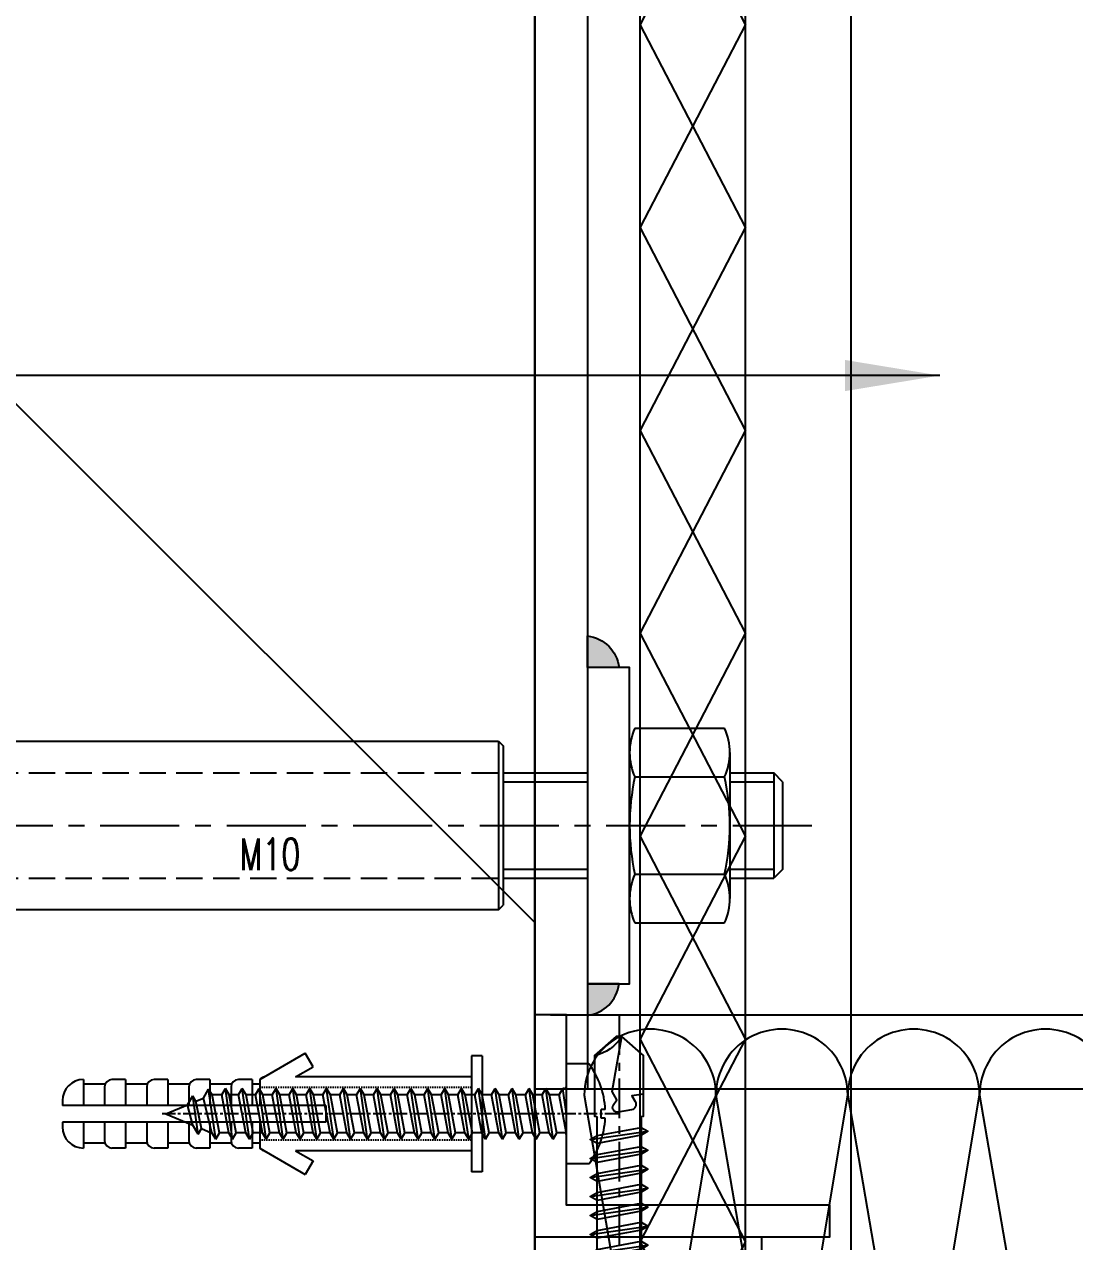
# Model space of a CAD drawing. Extents: x -202236 to 1002404, y -663931 to 1550022.
# Drawn here: x 24853.4 to 24953, y -356901.7 to -356786.2 of the extents above; entities that cross this region are included whole.
import ezdxf
from ezdxf.enums import TextEntityAlignment as Align

# ---------------------------------------------------------------- set-up
doc = ezdxf.new("R2010")
doc.units = 0
for name, pattern in [('CENTER', [2, 1.25, -0.25, 0.25, -0.25]), ('DASH', [0.35, 0.25, -0.1]), ('ZN-CENTER', [2, 1.25, -0.25, 0.25, -0.25]), ('ZN-DASH', [0.35, 0.25, -0.1])]:
    doc.linetypes.add(name, pattern=pattern)
for name, color, linetype in [('!ZN4-配件-11', 11, 'Continuous'), ('!ZN5-钢材投影-40', 40, 'Continuous'), ('!ZN5-铝材投影-112', 112, 'Continuous'), ('!ZN6-虚线-8', 8, 'ZN-DASH'), ('!ZN6-轴线-1', 1, 'ZN-CENTER'), ('A-HATCH-2', 251, 'Continuous'), ('AS-COLN', 6, 'Continuous'), ('DIM', 173, 'Continuous'), ('Fill', 8, 'Continuous'), ('PUB_HATCH', 8, 'Continuous')]:
    doc.layers.add(name, color=color, linetype=linetype)
doc.styles.add('DHTEXT-1', font='ROMANS.shx', dxfattribs={"width": 0.7, "bigfont": 'CHINESE.shx'})
doc.dimstyles.new('ZN6', dxfattribs={"dimscale": 6, "dimtxt": 2.5, "dimasz": 1.5, "dimexe": 1, "dimexo": 2, "dimgap": 0.9, "dimtad": 1, "dimdec": 0, "dimdsep": 46, "dimtxsty": 'DHTEXT-1', "dimblk": 'ARCHTICK', "dimcen": 2.5, "dimclrd": 173, "dimclre": 173, "dimclrt": 7, "dimazin": 2, "dimtfac": 1, "dimtdec": 1, "dimtix": 1, "dimtmove": 2, "dimatfit": 3, "dimfxl": 0, "dimtolj": 1, "dimtzin": 0, "dimarcsym": 0})

# ---------------------------------------------------------------- blocks, each defined once
blk = doc.blocks.new('*U253')
at = {"ltscale": 10}
for p, q in [((-0.5504878062047283, -5.115541284646254), (-0.5504878062065472, 5.115530008962667)), ((-0.1698801084603474, 5.480866579516958), (1.167940990853822e-05, 4.83959058622783)), ((0, -4.839613541317005), (0, 4.8396139450431)), ((-1.015572715537019, 4.618802355381165), (-4.949999999997999, 4.618802355381165)), ((-5.449999999999818, -3.464101413275086), (-5.449999999999818, 3.464101817001181)), ((1.419619596213958, 2.729999885991237), (2.200602679755074, -2.730000114008757)), ((3.219619596213958, 2.729999881768008), (4.000602679755074, -2.730000118231986)), ((5.019619596213958, 2.729999877544779), (5.800602679755074, -2.730000122455214)), ((6.819619596213958, 2.729999873321551), (7.600602679755074, -2.730000126678443)), ((8.619619596213958, 2.729999869098322), (9.400602679755075, -2.730000130901672)), ((10.41961959621396, 2.729999864875094), (11.20060267975507, -2.7300001351249)), ((12.21961959621396, 2.729999860651865), (13.00060267975507, -2.730000139348129)), ((-1.015583010001137, 2.309401278621424), (-4.949999999997999, 2.309401278624835)), ((0, 2.084999581674395), (14.28830168384373, 2.085001969002848)), ((-1.015583010002956, -2.30940087489533), (-4.94999999999618, -2.30940087489874)), ((14.28834179297628, -2.085001744372565), (0, -2.084999717997933)), ((-1.015583010001137, -4.618801951655071), (-4.949999999999818, -4.618801951654161)), ((-0.1698801084603474, -5.480877855198726), (1.167940990853822e-05, -4.839601861909371))]:
    blk.add_line(p, q, dxfattribs=at)
at = {"color": 0, "linetype": 'ZN-CENTER', "ltscale": 3}
blk.add_line((23.99999999999994, 2.188255855140087e-07), (-7.276562432845615, -1.533137051807418e-07), dxfattribs=at)
at = {"ltscale": 10}
for points in [[(1.828211756127738, -2.085000114008789), (1.047228672586622, 2.084999885991241), (1.419619596213901, 2.729999885991095), (1.792010519841123, 2.084999885991241), (2.57299360338241, -2.085000114008761), (2.200602679755074, -2.730000114008771)], [(3.628211756127738, -2.085000118232018), (2.847228672586622, 2.084999881768012), (3.219619596213901, 2.729999881767866), (3.592010519841123, 2.084999881768012), (4.37299360338241, -2.085000118231989), (4.000602679755074, -2.730000118232)], [(5.428211756127738, -2.085000122455247), (4.647228672586622, 2.084999877544783), (5.019619596213901, 2.729999877544637), (5.392010519841123, 2.084999877544783), (6.17299360338241, -2.085000122455218), (5.800602679755074, -2.730000122455229)], [(7.228211756127738, -2.085000126678475), (6.447228672586622, 2.084999873321555), (6.819619596213901, 2.729999873321409), (7.192010519841123, 2.084999873321555), (7.97299360338241, -2.085000126678447), (7.600602679755074, -2.730000126678457)], [(9.028211756127739, -2.085000130901704), (8.247228672586623, 2.084999869098326), (8.619619596213902, 2.72999986909818), (8.992010519841124, 2.084999869098326), (9.77299360338241, -2.085000130901676), (9.400602679755075, -2.730000130901686)], [(10.82821175612774, -2.085000135124933), (10.04722867258662, 2.084999864875098), (10.4196195962139, 2.729999864874951), (10.79201051984112, 2.084999864875098), (11.57299360338241, -2.085000135124904), (11.20060267975507, -2.730000135124914)], [(12.62821175612774, -2.085000139348161), (11.84722867258662, 2.084999860651869), (12.2196195962139, 2.729999860651723), (12.59201051984112, 2.084999860651869), (13.37299360338241, -2.085000139348133), (13.00060267975507, -2.730000139348143)]]:
    blk.add_lwpolyline(points, close=True, dxfattribs=at)
for points in [[(14.28755614132959, -2.084999790480305, -0.414213562373095), (14.44551068678416, -2.242954335934877), (14.44551068678416, -2.321931608662732), (20.17706341883141, -2.321931608662732), (21.99999672497771, -0.2620664843346907), (21.99999672497771, 0.2620669033741529), (20.1770634188305, 2.321932027703048), (14.44551068678416, 2.321932027703616), (14.44551068678416, 2.242954754974284, -0.414213562373095), (14.28755614132959, 2.085000209519654)], [(16.51287844574838, -2.321931608662732), (16.35611659158181, -1.195959136936376), (15.82661205339483, -1.523970797760166, -0.5304615897786895), (15.03442566961419, -1.169417307181045), (14.81075563571315, 0.0990784896746442, -0.6513157956771675), (15.47433833661651, 0.5440859063701903), (16.0012324895205, 0.2109028390927443), (16.76803563861736, 0.6608451827776259), (21.99999672497771, -0.2620664843346907, -0.2012259957209903), (20.1770634188305, 2.321932027703048)]]:
    blk.add_lwpolyline(points, format="xyb", dxfattribs=at)
for centre, radius, start, end in [((7.477939400387186, -2.867559875829768), 11.3218976996017, 132.4921501626091, 138.6063620026382), ((-3.866666666665878, 3.464101817001181), 1.583333333333237, 133.1735511071865, 226.8264488928781), ((0.06775032333098352, 3.464101817001181), 1.583333333333237, 133.1735511071865, 226.8264488928781), ((0.1333333333341216, 2.018612281773358e-07), 5.583333333333248, 155.5673023206315, 204.4326976793683), ((4.067750323330984, 2.018612281773358e-07), 5.583333333333248, 155.5673023206315, 204.4326976793683), ((-3.866666666665878, -3.464101413275086), 1.583333333333237, 133.1735511071865, 226.8264488927399), ((0.06775032333098352, -3.464101413275086), 1.583333333333237, 133.1735511071865, 226.8264488927399), ((7.477939400387186, 2.867548600148227), 11.3218976996017, 221.3935592101043, 227.5078498373909)]:
    blk.add_arc(centre, radius, start, end, dxfattribs=at)
at = {"layer": 'Defpoints', "color": 0, "ltscale": 10, "style": 'DHTEXT-1', "width": 0.7}
blk.add_text('5.5', height=1, rotation=90, dxfattribs=at).set_placement((-2.461643067588102, -0.9299515093815011), align=Align.CENTER)
blk = doc.blocks.new('塑料胀栓-套')
at = {"layer": '!ZN4-配件-11'}
for p, q in [((-1, -5.5), (-1, 5.5)), ((-1, 5.5), (0, 5.5)), ((0, -5.5), (0, 5.5)), ((15.00936658251612, 4.463251333972039), (15.75936658251612, 5.762289439649066)), ((20.08949360143833, 3.262289439649066), (15.75936658251612, 5.762289439649521)), ((0, 3.5), (16.67776683341481, 3.499999999999545)), ((16.67776683341526, 3.499999999999545), (15.00936658251612, 4.463251333972039)), ((19.94737703114333, 3.368242874199495), (20.07611351981541, 3.25)), ((20.07611351981541, 0.8000000000001819), (20.07611351981541, 3.25)), ((20.07611351981541, 2.800000000000182), (20.80392695139972, 2.800000000000182)), ((20.80392695139972, 0.8000000000001819), (20.80392695139972, 3.25)), ((20.80392695139972, 3.25), (22.10392695139944, 3.25)), ((22.80392695139972, 2.800000000000182), (24.80392695139972, 2.800000000000182)), ((22.80392695139972, 0.8000000000001819), (22.80392695139972, 2.550000000000182)), ((24.80392695139972, 0.8000000000001819), (24.80392695139972, 3.25)), ((24.80392695139972, 3.25), (26.10392695139944, 3.25)), ((26.80392695139972, 2.800000000000182), (28.80392695139972, 2.800000000000182)), ((26.80392695139972, 0.8000000000001819), (26.80392695139972, 2.550000000000182)), ((28.80392695139972, 0.8000000000001819), (28.80392695139972, 3.25)), ((28.80392695139972, 3.25), (30.10392695139944, 3.25)), ((30.80392695139972, 2.800000000000182), (32.80392695139972, 2.800000000000182)), ((30.80392695139972, 0.8000000000001819), (30.80392695139972, 2.550000000000182)), ((32.80392695139972, 0.8000000000001819), (32.80392695139972, 3.25)), ((32.80392695139972, 3.25), (34.10392695139944, 3.25)), ((34.80392695139972, 2.800000000000182), (36.80392695139972, 2.800000000000182)), ((34.80392695139972, 0.8000000000001819), (34.80392695139972, 2.550000000000182)), ((36.80392695139972, 0.8000000000001819), (36.80392695139972, 3.25)), ((36.80392695139972, 3.25), (36.80392695139972, 3.25)), ((38.80392695139972, 0.8000000000001819), (38.80392695139972, 1.25)), ((13.80392695139972, 0.8000000000001819), (38.80392695139972, 0.8000000000001819)), ((13.80392695139972, -0.8000000000001819), (13.80392695139972, 0.8000000000001819)), ((13.80392695139972, -0.8000000000001819), (38.80392695139972, -0.8000000000001819)), ((20.07611351981541, -3.25), (20.07611351981541, -0.8000000000001819)), ((20.80392695139972, -3.25), (20.80392695139972, -0.8000000000001819)), ((22.80392695139972, -2.550000000000182), (22.80392695139972, -0.8000000000001819)), ((24.80392695139972, -3.25), (24.80392695139972, -0.8000000000001819)), ((26.80392695139972, -2.550000000000182), (26.80392695139972, -0.8000000000001819)), ((28.80392695139972, -3.25), (28.80392695139972, -0.8000000000001819)), ((30.80392695139972, -2.550000000000182), (30.80392695139972, -0.8000000000001819)), ((32.80392695139972, -3.25), (32.80392695139972, -0.8000000000001819)), ((34.80392695139972, -2.550000000000182), (34.80392695139972, -0.8000000000001819)), ((36.80392695139972, -3.25), (36.80392695139972, -0.8000000000001819)), ((38.80392695139972, -1.25), (38.80392695139972, -0.8000000000001819)), ((20.08949360143833, -3.262289439649066), (15.75936658251612, -5.762289439649066)), ((19.94737703114333, -3.368242874199495), (20.07611351981541, -3.25)), ((20.07611351981541, -2.800000000000182), (20.80392695139972, -2.799999999999727)), ((20.80392695139972, -3.25), (22.10392695139944, -3.25)), ((22.80392695139972, -2.799999999999727), (24.80392695139972, -2.799999999999727)), ((24.80392695139972, -3.25), (26.10392695139944, -3.25)), ((26.80392695139972, -2.800000000000182), (28.80392695139972, -2.800000000000182)), ((28.80392695139972, -3.25), (30.10392695139944, -3.25)), ((30.80392695139972, -2.800000000000182), (32.80392695139972, -2.800000000000182)), ((32.80392695139972, -3.25), (34.10392695139944, -3.25)), ((34.80392695139972, -2.800000000000182), (36.80392695139972, -2.800000000000182)), ((36.80392695139972, -3.25), (36.80392695139972, -3.25)), ((0, -3.5), (16.67776683341572, -3.499999999999545)), ((16.67776683341526, -3.5), (15.00936658251567, -4.463251333971584)), ((15.00936658251612, -4.463251333972039), (15.75936658251612, -5.762289439649066)), ((-1, -5.5), (0, -5.5))]:
    blk.add_line(p, q, dxfattribs=at)
for centre, radius, start, end in [((19.60915050113545, 3), 0.5, 47.43290944020489, 90), ((22.10392695139944, 2.550000000000182), 0.7, 0, 90), ((26.10392695139944, 2.550000000000182), 0.7, 0, 90), ((30.10392695139944, 2.550000000000182), 0.7, 0, 90), ((34.10392695139944, 2.550000000000182), 0.7, 0, 90), ((36.80392695139972, 1.25), 2, 0, 90), ((36.80392695139972, -1.25), 2, 270, 0), ((19.60915050113545, -3), 0.5, 270, 312.5670905597951), ((22.10392695139944, -2.550000000000182), 0.7, 270, 0), ((26.10392695139944, -2.550000000000182), 0.7, 270, 0), ((30.10392695139944, -2.550000000000182), 0.7, 270, 0), ((34.10392695139944, -2.550000000000182), 0.7, 270, 0)]:
    blk.add_arc(centre, radius, start, end, dxfattribs=at)
at = {"layer": '!ZN6-虚线-8', "ltscale": 0.5}
for p, q in [((0, 2.5), (20.07611351981541, 2.5)), ((0, -2.5), (20.07611351981541, -2.5))]:
    blk.add_line(p, q, dxfattribs=at)
blk = doc.blocks.new('盘头ST4.8×38')
at = {"layer": '!ZN4-配件-11'}
for p, q in [((-2.137196594791874, 4.749999999999872), (-2.842170943040401e-14, 4.749999999999872)), ((-2.842170943040401e-14, 4.749999999999872), (2.842170943040401e-14, 1.989999999999881)), ((1.262701996714299, 2.399999999999721), (0.9105183325087012, 1.789999999999878)), ((1.262701996714384, 2.399999999999878), (1.937298003285662, -2.400000000000148)), ((1.262701996714299, 2.399999999999721), (1.614885660919867, 1.789999999999878)), ((2.862701996714293, 2.399999999999721), (2.510518332508695, 1.789999999999878)), ((2.862701996714378, 2.399999999999878), (3.537298003285656, -2.400000000000148)), ((2.862701996714293, 2.399999999999721), (3.214885660919862, 1.789999999999878)), ((4.462701996714287, 2.399999999999721), (4.11051833250869, 1.789999999999878)), ((4.462701996714372, 2.399999999999878), (5.13729800328565, -2.400000000000148)), ((4.462701996714287, 2.399999999999721), (4.814885660919856, 1.789999999999878)), ((6.062701996714281, 2.399999999999721), (5.710518332508684, 1.789999999999878)), ((6.062701996714367, 2.399999999999878), (6.737298003285645, -2.400000000000148)), ((6.062701996714281, 2.399999999999721), (6.41488566091985, 1.789999999999878)), ((7.662701996714276, 2.399999999999721), (7.310518332508678, 1.789999999999878)), ((7.662701996714361, 2.399999999999878), (8.337298003285639, -2.400000000000148)), ((7.662701996714276, 2.399999999999721), (8.014885660919845, 1.789999999999878)), ((9.26270199671427, 2.399999999999721), (8.910518332508673, 1.789999999999878)), ((9.262701996714355, 2.399999999999878), (9.937298003285633, -2.400000000000148)), ((9.26270199671427, 2.399999999999721), (9.614885660919839, 1.789999999999878)), ((10.86270199671426, 2.399999999999721), (10.51051833250867, 1.789999999999878)), ((10.86270199671435, 2.399999999999878), (11.53729800328563, -2.400000000000148)), ((10.86270199671426, 2.399999999999721), (11.21488566091983, 1.789999999999878)), ((12.46270199671426, 2.399999999999721), (12.11051833250866, 1.789999999999878)), ((12.46270199671434, 2.399999999999878), (13.13729800328562, -2.400000000000148)), ((12.46270199671426, 2.399999999999721), (12.81488566091983, 1.789999999999878)), ((14.06270199671425, 2.399999999999721), (13.71051833250866, 1.789999999999878)), ((14.06270199671434, 2.399999999999878), (14.73729800328562, -2.400000000000148)), ((14.06270199671425, 2.399999999999721), (14.41488566091982, 1.789999999999878)), ((15.66270199671425, 2.399999999999721), (15.31051833250865, 1.789999999999878)), ((15.66270199671433, 2.399999999999878), (16.33729800328561, -2.400000000000148)), ((15.66270199671425, 2.399999999999721), (16.01488566091982, 1.789999999999878)), ((17.26270199671424, 2.399999999999721), (16.91051833250864, 1.789999999999878)), ((17.26270199671433, 2.399999999999878), (17.9372980032856, -2.400000000000148)), ((17.26270199671424, 2.399999999999721), (17.61488566091981, 1.789999999999878)), ((18.86270199671424, 2.399999999999721), (18.51051833250864, 1.789999999999878)), ((18.86270199671432, 2.399999999999878), (19.5372980032856, -2.400000000000148)), ((18.86270199671424, 2.399999999999721), (19.2148856609198, 1.789999999999878)), ((20.46270199671423, 2.399999999999721), (20.11051833250863, 1.789999999999878)), ((20.46270199671432, 2.399999999999878), (21.13729800328559, -2.400000000000148)), ((20.46270199671423, 2.399999999999721), (20.8148856609198, 1.789999999999878)), ((22.06270199671422, 2.399999999999721), (21.71051833250863, 1.789999999999878)), ((22.06270199671431, 2.399999999999878), (22.73729800328559, -2.400000000000148)), ((22.06270199671422, 2.399999999999721), (22.41488566091979, 1.789999999999878)), ((23.66270199671422, 2.399999999999721), (23.31051833250862, 1.789999999999878)), ((23.6627019967143, 2.399999999999878), (24.33729800328558, -2.400000000000148)), ((23.66270199671422, 2.399999999999721), (24.01488566091979, 1.789999999999878)), ((25.26270199671421, 2.399999999999721), (24.91051833250862, 1.789999999999878)), ((25.2627019967143, 2.399999999999878), (25.93729800328558, -2.400000000000148)), ((25.26270199671421, 2.399999999999721), (25.61488566091978, 1.789999999999878)), ((26.86270199671421, 2.399999999999721), (26.51051833250861, 1.789999999999878)), ((26.86270199671429, 2.399999999999878), (27.53729800328557, -2.400000000000148)), ((26.86270199671421, 2.399999999999721), (27.21488566091978, 1.789999999999878)), ((28.4627019967142, 2.399999999999721), (28.1105183325086, 1.789999999999878)), ((28.46270199671429, 2.399999999999878), (29.13729800328557, -2.400000000000148)), ((28.4627019967142, 2.399999999999721), (28.81488566091977, 1.789999999999878)), ((30.0627019967142, 2.399999999999721), (29.7105183325086, 1.789999999999878)), ((30.06270199671428, 2.399999999999878), (30.73729800328556, -2.400000000000148)), ((30.0627019967142, 2.399999999999721), (30.41488566091977, 1.789999999999878)), ((31.66270199671419, 2.399999999999721), (31.31051833250859, 1.789999999999878)), ((31.66270199671428, 2.399999999999878), (32.33729800328555, -2.400000000000148)), ((31.66270199671419, 2.399999999999721), (32.01488566091976, 1.789999999999878)), ((33.26270199671424, 2.399999999999721), (32.91051833250862, 1.789999999999878)), ((33.2627019967143, 2.399999999999878), (33.92973921965174, -2.346216459793439)), ((33.26270199671424, 2.399999999999721), (33.61488566091978, 1.789999999999878)), ((2.842170943040401e-14, 1.989999999999881), (2.842170943040401e-14, -2.600000000000151)), ((2.842170943040401e-14, 1.868996415000893), (0.6894816674914068, -1.790000000000148)), ((0.2000000000000171, 1.789999999999878), (0.9105183325087296, 1.789999999999864)), ((0.9105183325087012, 1.789999999999878), (1.585114339079894, -1.790000000000134)), ((1.614885660919867, 1.789999999999878), (2.289481667491401, -1.790000000000148)), ((1.614885660919867, 1.789999999999864), (2.510518332508667, 1.789999999999864)), ((2.510518332508695, 1.789999999999878), (3.185114339079888, -1.790000000000134)), ((3.21488566091989, 1.789999999999864), (4.110518332508661, 1.789999999999864)), ((3.214885660919862, 1.789999999999878), (3.889481667491395, -1.790000000000148)), ((4.11051833250869, 1.789999999999878), (4.785114339079882, -1.790000000000134)), ((4.814885660919856, 1.789999999999878), (5.48948166749139, -1.790000000000148)), ((4.814885660919856, 1.789999999999864), (5.710518332508713, 1.789999999999864)), ((5.710518332508684, 1.789999999999878), (6.385114339079877, -1.790000000000134)), ((6.41488566091985, 1.789999999999878), (7.089481667491384, -1.790000000000148)), ((6.41488566091985, 1.789999999999864), (7.310518332508678, 1.78999999999985)), ((7.310518332508678, 1.789999999999878), (7.985114339079871, -1.790000000000134)), ((8.014885660919845, 1.789999999999878), (8.689481667491378, -1.790000000000148)), ((8.014885660919816, 1.789999999999878), (8.910518332508673, 1.789999999999878)), ((8.910518332508673, 1.789999999999878), (9.585114339079865, -1.790000000000134)), ((9.614885660919839, 1.789999999999878), (10.28948166749137, -1.790000000000148)), ((9.61488566091981, 1.789999999999878), (10.51051833250864, 1.789999999999893)), ((10.51051833250867, 1.789999999999878), (11.18511433907986, -1.790000000000134)), ((11.21488566091986, 1.789999999999864), (12.11051833250869, 1.789999999999864)), ((11.21488566091983, 1.789999999999878), (11.88948166749137, -1.790000000000148)), ((12.11051833250866, 1.789999999999878), (12.78511433907985, -1.790000000000134)), ((12.81488566091983, 1.789999999999878), (13.48948166749136, -1.790000000000148)), ((12.81488566091986, 1.789999999999864), (13.71051833250863, 1.789999999999864)), ((13.71051833250866, 1.789999999999878), (14.38511433907985, -1.790000000000134)), ((14.41488566091982, 1.789999999999878), (15.08948166749136, -1.790000000000148)), ((14.41488566091979, 1.789999999999893), (15.31051833250862, 1.789999999999878)), ((15.31051833250865, 1.789999999999878), (15.98511433907984, -1.790000000000134)), ((16.01488566091982, 1.789999999999878), (16.68948166749135, -1.790000000000148)), ((16.01488566091982, 1.789999999999893), (16.9105183325087, 1.789999999999878)), ((16.91051833250864, 1.789999999999878), (17.58511433907984, -1.790000000000134)), ((17.61488566091981, 1.789999999999878), (18.28948166749134, -1.790000000000148)), ((17.61488566091981, 1.789999999999893), (18.51051833250861, 1.789999999999893)), ((18.51051833250864, 1.789999999999878), (19.18511433907983, -1.790000000000134)), ((19.21488566091978, 1.789999999999864), (20.1105183325086, 1.789999999999864)), ((19.2148856609198, 1.789999999999878), (19.88948166749134, -1.790000000000148)), ((20.11051833250863, 1.789999999999878), (20.78511433907983, -1.790000000000134)), ((20.8148856609198, 1.789999999999878), (21.48948166749133, -1.790000000000148)), ((20.81488566091983, 1.789999999999864), (21.71051833250866, 1.789999999999864)), ((21.71051833250863, 1.789999999999878), (22.38511433907982, -1.790000000000134)), ((22.41488566091979, 1.789999999999878), (23.08948166749133, -1.790000000000148)), ((22.41488566091982, 1.789999999999864), (23.31051833250868, 1.789999999999864)), ((23.31051833250862, 1.789999999999878), (23.98511433907981, -1.790000000000134)), ((24.01488566091979, 1.789999999999878), (24.68948166749132, -1.790000000000148)), ((24.01488566091982, 1.789999999999878), (24.91051833250862, 1.789999999999878)), ((24.91051833250862, 1.789999999999878), (25.58511433907981, -1.790000000000134)), ((25.61488566091978, 1.789999999999878), (26.28948166749132, -1.790000000000148)), ((25.61488566091984, 1.789999999999878), (26.51051833250864, 1.789999999999878)), ((26.51051833250861, 1.789999999999878), (27.1851143390798, -1.790000000000134)), ((27.21488566091978, 1.789999999999878), (27.88948166749131, -1.790000000000148)), ((27.21488566091975, 1.789999999999907), (28.1105183325086, 1.789999999999893)), ((28.1105183325086, 1.789999999999878), (28.7851143390798, -1.790000000000134)), ((28.81488566091977, 1.789999999999878), (29.4894816674913, -1.790000000000148)), ((28.81488566091977, 1.789999999999878), (29.71051833250863, 1.789999999999864)), ((29.7105183325086, 1.789999999999878), (30.38511433907979, -1.790000000000134)), ((30.41488566091977, 1.789999999999878), (31.0894816674913, -1.790000000000148)), ((30.41488566091974, 1.789999999999893), (31.31051833250865, 1.789999999999893)), ((31.31051833250859, 1.789999999999878), (31.98511433907979, -1.790000000000134)), ((32.01488566091976, 1.789999999999878), (32.68948166749129, -1.790000000000148)), ((32.01488566091973, 1.789999999999907), (32.91051833250862, 1.789999999999907)), ((32.91051833250862, 1.789999999999878), (33.58511433907981, -1.790000000000134)), ((33.61488566091978, 1.789999999999878), (34.43075650732143, -1.478429062079215)), ((33.61488566091973, 1.789999999999907), (33.67855772335159, 1.789999999999907)), ((34.62076470437219, 1.399725089898567), (33.67855772335159, 1.789999999999907)), ((34.92839653734913, 1.932559054640009), (34.62076470437225, 1.399725089898567)), ((34.62076470437225, 1.399725089898553), (35.13408900972976, -1.187099200723964)), ((34.92839653734913, 1.932559054640009), (35.4417208427067, -1.719933165465648)), ((34.92839653734913, 1.932559054640009), (35.42941382501888, 1.064771656925686)), ((-3.68999374217529, 0.3999999999998778), (-3.299999999999983, 0.3999999999998636)), ((-3.299999999999983, 0.3999999999998636), (-3.300000000000011, -0.4000000000001336)), ((0, 0), (0.3372980032856674, -2.400000000000148)), ((37.99999999999991, -1.989519660128281e-13), (35.42941382501894, 1.064771656925657)), ((35.42941382501894, 1.064771656925657), (35.9427381303768, -0.8521457677509403)), ((-3.68999374217529, -0.4000000000001336), (-3.300000000000011, -0.4000000000001336)), ((35.94273813037674, -0.8521457677509687), (35.4417208427067, -1.719933165465648)), ((37.99999999999991, -1.4210854715202e-13), (35.9427381303768, -0.8521457677509403)), ((0.6894816674914068, -1.790000000000148), (0.337298003285639, -2.400000000000219)), ((0.6894816674913784, -1.790000000000134), (1.585114339079951, -1.790000000000163)), ((1.585114339079894, -1.790000000000148), (1.937298003285633, -2.400000000000219)), ((2.289481667491401, -1.790000000000148), (1.937298003285633, -2.400000000000219)), ((2.289481667491373, -1.790000000000148), (3.18511433907986, -1.790000000000148)), ((3.185114339079888, -1.790000000000148), (3.537298003285628, -2.400000000000219)), ((3.889481667491395, -1.790000000000148), (3.537298003285628, -2.400000000000219)), ((3.889481667491395, -1.790000000000148), (4.785114339079854, -1.790000000000148)), ((4.785114339079882, -1.790000000000148), (5.137298003285622, -2.400000000000219)), ((5.48948166749139, -1.790000000000148), (5.137298003285622, -2.400000000000219)), ((5.48948166749139, -1.790000000000134), (6.38511433907982, -1.790000000000134)), ((6.385114339079877, -1.790000000000148), (6.737298003285616, -2.400000000000219)), ((7.089481667491384, -1.790000000000148), (6.737298003285616, -2.400000000000219)), ((7.089481667491384, -1.790000000000134), (7.985114339079843, -1.790000000000148)), ((7.985114339079871, -1.790000000000148), (8.33729800328561, -2.400000000000219)), ((8.689481667491378, -1.790000000000148), (8.33729800328561, -2.400000000000219)), ((8.689481667491407, -1.790000000000134), (9.585114339079837, -1.790000000000134)), ((9.585114339079865, -1.790000000000148), (9.937298003285605, -2.400000000000219)), ((10.28948166749137, -1.790000000000148), (9.937298003285605, -2.400000000000219)), ((10.2894816674914, -1.79000000000012), (11.18511433907983, -1.790000000000106)), ((11.18511433907986, -1.790000000000148), (11.5372980032856, -2.400000000000219)), ((11.88948166749137, -1.790000000000148), (11.5372980032856, -2.400000000000219)), ((11.88948166749142, -1.790000000000106), (12.78511433907988, -1.79000000000012)), ((12.78511433907985, -1.790000000000148), (13.13729800328559, -2.400000000000219)), ((13.48948166749136, -1.790000000000148), (13.13729800328559, -2.400000000000219)), ((13.48948166749139, -1.790000000000106), (14.38511433907985, -1.79000000000012)), ((14.38511433907985, -1.790000000000148), (14.73729800328559, -2.400000000000219)), ((15.08948166749136, -1.790000000000148), (14.73729800328559, -2.400000000000219)), ((15.08948166749141, -1.79000000000012), (15.98511433907973, -1.790000000000106)), ((15.98511433907984, -1.790000000000148), (16.33729800328558, -2.400000000000219)), ((16.68948166749135, -1.790000000000148), (16.33729800328558, -2.400000000000219)), ((16.68948166749141, -1.790000000000106), (17.58511433907978, -1.790000000000106)), ((17.58511433907984, -1.790000000000148), (17.93729800328558, -2.400000000000219)), ((18.28948166749134, -1.790000000000148), (17.93729800328558, -2.400000000000219)), ((18.28948166749137, -1.790000000000106), (19.1851143390798, -1.790000000000106)), ((19.18511433907983, -1.790000000000148), (19.53729800328557, -2.400000000000219)), ((19.88948166749134, -1.790000000000148), (19.53729800328557, -2.400000000000219)), ((19.8894816674914, -1.790000000000092), (20.7851143390798, -1.79000000000012)), ((20.78511433907983, -1.790000000000148), (21.13729800328557, -2.400000000000219)), ((21.48948166749133, -1.790000000000148), (21.13729800328557, -2.400000000000219)), ((21.48948166749139, -1.79000000000012), (22.38511433907979, -1.790000000000134)), ((22.38511433907982, -1.790000000000148), (22.73729800328556, -2.400000000000219)), ((23.08948166749133, -1.790000000000148), (22.73729800328556, -2.400000000000219)), ((23.08948166749127, -1.79000000000012), (23.98511433907984, -1.79000000000012)), ((23.98511433907981, -1.790000000000148), (24.33729800328555, -2.400000000000219)), ((24.68948166749132, -1.790000000000148), (24.33729800328555, -2.400000000000219)), ((24.68948166749129, -1.790000000000106), (25.58511433907981, -1.79000000000012)), ((25.58511433907981, -1.790000000000148), (25.93729800328555, -2.400000000000219)), ((26.28948166749132, -1.790000000000148), (25.93729800328555, -2.400000000000219)), ((26.28948166749132, -1.790000000000106), (27.18511433907977, -1.790000000000106)), ((27.1851143390798, -1.790000000000148), (27.53729800328554, -2.400000000000219)), ((27.88948166749131, -1.790000000000148), (27.53729800328554, -2.400000000000219)), ((27.88948166749128, -1.790000000000106), (28.78511433907974, -1.79000000000012)), ((28.7851143390798, -1.790000000000148), (29.13729800328554, -2.400000000000219)), ((29.4894816674913, -1.790000000000148), (29.13729800328554, -2.400000000000219)), ((29.4894816674913, -1.79000000000012), (30.38511433907976, -1.79000000000012)), ((30.38511433907979, -1.790000000000148), (30.73729800328553, -2.400000000000219)), ((31.0894816674913, -1.790000000000148), (30.73729800328553, -2.400000000000219)), ((31.08948166749127, -1.79000000000012), (31.98511433907973, -1.79000000000012)), ((31.98511433907979, -1.790000000000148), (32.33729800328553, -2.400000000000219)), ((32.68948166749129, -1.790000000000148), (32.33729800328553, -2.400000000000219)), ((32.68948166749129, -1.790000000000106), (33.60860749686216, -1.790000000000106)), ((33.60860749686216, -1.790000000000106), (33.92973921965162, -2.346216459793581)), ((34.43075650732143, -1.478429062079215), (33.92973921965162, -2.346216459793581)), ((35.13408900972976, -1.187099200723964), (34.43075650732143, -1.478429062079215)), ((35.13408900972976, -1.187099200723992), (35.4417208427067, -1.719933165465648)), ((2.842170943040401e-14, -2.600000000000151), (-2.842170943040401e-14, -4.750000000000114)), ((0.2000000000000171, -2.400000000000148), (0.3372980032856674, -2.400000000000162)), ((-2.137196594791874, -4.750000000000128), (-2.842170943040401e-14, -4.750000000000114))]:
    blk.add_line(p, q, dxfattribs=at)
for centre, radius, start, end in [((4.299999999999983, -1.27897692436818e-13), 8, 143.5764263576689, 177.1340160174013), ((0.2000000000000171, 1.989999999999881), 0.2, 180.0000000000008, 270), ((4.299999999999983, -1.27897692436818e-13), 8, 182.8659839825987, 216.4235736423311), ((0.2000000000000171, -2.600000000000151), 0.2, 90, 179.9999999999992)]:
    blk.add_arc(centre, radius, start, end, dxfattribs=at)
at = {"layer": '!ZN6-轴线-1'}
blk.add_line((-4.913665981791098, -1.27897692436818e-13), (38.43709610552358, -1.4210854715202e-13), dxfattribs=at)
blk = doc.blocks.new('*U138')
at = {"layer": '!ZN4-配件-11'}
for name, p in [('盘头ST4.8×38', (-8.000056823624622, 2.663943885057645e-13)), ('塑料胀栓-套', (1, 0))]:
    blk.add_blockref(name, p, dxfattribs=at)
blk = doc.blocks.new('20250913154407')
at = {"layer": '!ZN5-铝材投影-112'}
blk.add_lwpolyline([(-9.881335427053273e-05, 21.04511257616105), (0, 0), (-28, 0), (-28, 3), (-3, 3.000000001455192), (-3.000098813354271, 21.04511257761624), (-9.881335427053273e-05, 21.04511257616105)], dxfattribs=at)
at = {"layer": '!ZN4-配件-11', "xscale": -1, "rotation": 180}
blk.add_blockref('*U138', (5.000001791850082, 11.65894336818019), dxfattribs=at)
blk = doc.blocks.new('*U146')
h = blk.add_hatch(color=0)
edge = h.paths.add_edge_path()
edge.add_line((-15.00000000000364, 2.999999999993179), (-15.00000000000364, 1.591615728102624e-12))
edge.add_line((-15.00000000000364, 1.591615728102624e-12), (-18.00000000000387, 2.728484105318785e-12))
edge.add_arc((-14.58609127035152, -0.4139087296600792), 3.438908729653297, 96.91290776061862, 173.0870922391965, ccw=False)
h = blk.add_hatch(color=0)
edge = h.paths.add_edge_path()
edge.add_line((14.99999999999636, 2.999999999993179), (14.99999999999636, 1.591615728102624e-12))
edge.add_line((14.99999999999636, 1.591615728102624e-12), (17.99999999999659, 2.728484105318785e-12))
edge.add_arc((14.58609127034424, -0.4139087296600792), 3.438908729653297, 6.912907760803543, 83.08709223938138)
at = {"color": 0, "linetype": 'CENTER', "ltscale": 6}
blk.add_line((-5.076897547976395e-12, -106.2153711569533), (2.046363078989089e-12, 22.5315035618338), dxfattribs=at)
at = {"linetype": 'ByBlock', "ltscale": 20}
for p, q in [((-4.166666666667254, 18.4999999997375), (-5.000000000003013, 17.66666666640901)), ((-4.166666666667254, 18.4999999997375), (4.166666666664874, 18.4999999997375)), ((4.166666666664874, 18.4999999997375), (4.999999999996994, 17.66666666640901)), ((-5.000000000003013, 17.66666666640901), (4.999999999996994, 17.66666666640901)), ((-5.000000000003013, 13.49999999992667), (-5.000000000003013, 17.66666666640901)), ((-4.145833333406472, 13.49999999992667), (-4.145833333406472, 17.66666666640901)), ((4.145833333414203, 13.4999999999194), (4.145833333414203, 17.66666666640901)), ((4.999999999996994, 13.4999999999194), (4.999999999996994, 17.66666666640901)), ((-9.23760430703146, 4.499999999996248), (-9.23760430703146, 12.99999999999625)), ((-6.92820323027513, 13.49999999999625), (6.928203230277404, 13.49999999999625)), ((-4.618802153515162, 4.499999999996248), (-4.618802153515162, 12.99999999999625)), ((4.618802153517436, 4.499999999996248), (4.618802153517436, 12.99999999999625)), ((9.237604307033735, 4.499999999996248), (9.237604307033735, 12.99999999999625)), ((-6.92820323027513, 3.999999999996248), (6.928203230277404, 3.999999999996248)), ((-5.000000000003013, -7.999999999820957), (-5.000000000003013, 1.820126271923073e-10)), ((-4.145833333406472, -7.999999999820957), (-4.145833333406472, 1.820126271923073e-10)), ((4.145833333414203, -7.999999999820957), (4.145833333414203, 1.820126271923073e-10)), ((4.999999999996994, -7.999999999820957), (4.999999999996994, 1.820126271923073e-10)), ((-7.999999999999375, -8.44444444444514), (-7.55555555555776, -7.999999999999886)), ((-7.55555555555776, -7.999999999999886), (7.555555555555372, -7.999999999999886)), ((8.000000000000625, -8.444444444452415), (7.555555555555372, -7.999999999999886))]:
    blk.add_line(p, q, dxfattribs=at)
at = {"linetype": 'DASH', "ltscale": 10}
for p, q in [((-5.000000000003087, -87.9999999999999), (-5.000000000003013, -7.999999999999886)), ((4.999999999996913, -87.9999999999999), (4.999999999996994, -7.999999999999886))]:
    blk.add_line(p, q, dxfattribs=at)
at = {"linetype": 'ByBlock', "ltscale": 20}
blk.add_lwpolyline([(14.99999999999727, 1.13686837721616e-13), (14.99999999999727, 4.000000000000114), (-14.99999999999545, 4.000000000000114), (-14.99999999999545, 1.13686837721616e-13)], close=True, dxfattribs=at)
at = {"color": 0}
for points in [[(-15.00000000000273, 2.999999999993292), (-15.00000000000273, 1.13686837721616e-13), (-18.00000000000273, 2.842170943040401e-12, -0.3451779686434808)], [(14.99999999999727, 2.999999999993292), (14.99999999999727, 1.13686837721616e-13), (17.99999999999727, 2.842170943040401e-12, 0.3451779686434808)]]:
    blk.add_lwpolyline(points, format="xyb", close=True, dxfattribs=at)
at = {"ltscale": 10}
blk.add_lwpolyline([(-8.00000000000665, -8.444444444452415), (8.000000000000625, -8.444444444452415), (8.00000000000055, -75.94758677210258), (-8.000000000006725, -75.94758677210258)], close=True, dxfattribs=at)
at = {"linetype": 'ByBlock', "ltscale": 20}
for centre, radius, start, end in [((-6.92820323027513, 7.916666666664128), 5.583333333333478, 65.56730232063656, 114.4326976793634), ((1.13686837721616e-12, -8.083333333337691), 21.58333333333508, 77.64321860954969, 102.3567813904503), ((6.928203230277404, 7.916666666664128), 5.583333333333478, 65.56730232063656, 114.4326976793634), ((-6.92820323027513, 9.583333333330188), 5.583333333333478, 245.5673023206366, 294.4326976793634), ((1.13686837721616e-12, 25.58333333333201), 21.58333333333508, 257.6432186095497, 282.3567813904503), ((6.928203230277404, 9.583333333330188), 5.583333333333478, 245.5673023206366, 294.4326976793634)]:
    blk.add_arc(centre, radius, start, end, dxfattribs=at)
at = {"layer": 'Defpoints', "color": 0, "ltscale": 10, "style": 'DHTEXT-1', "width": 0.7}
blk.add_text('M10', height=3, rotation=90, dxfattribs=at).set_placement((4.219895687111702, -30.11356242580848), align=Align.CENTER)
blk = doc.blocks.new('20250916083818')
at = {"layer": '!ZN5-钢材投影-40'}
for p in [(-1.973094185814261e-07, 195.0000004324829), (54.50040670322778, 45.00000043254113)]:
    blk.add_line(p, (-1.973094185814261e-07, 45.00000043248292), dxfattribs=at)
at = {"layer": '!ZN5-钢材投影-40', "ltscale": 40}
blk.add_line((4.999999802690581, 195.0000004324829), (4.999999802690581, 45.00000043248292), dxfattribs=at)
at = {"layer": '!ZN4-配件-11', "color": 1, "ltscale": 40, "rotation": 270}
blk.add_blockref('*U146', (4.999999802690581, 70.00000043254113), dxfattribs=at)
blk = doc.blocks.new('99平面图例外参$0$$LinePat$夹层保温1')
at = {"color": 0}
for p, q in [((0, 0), (96.00000000000546, 0)), ((0, -50), (96.00000000000546, -50)), ((0, -100), (96.00000000000546, -50)), ((96.00000000000546, -100), (0, -50)), ((0, -100), (96.00000000000546, -100)), ((0, -150), (96.00000000000546, -150))]:
    blk.add_line(p, q, dxfattribs=at)
blk = doc.blocks.new('_ArchTick')
at = {"color": 0, "linetype": 'ByBlock', "const_width": 0.4}
blk.add_lwpolyline([(-0.5, -0.5), (0.5, 0.5)], dxfattribs=at)

msp = doc.modelspace()

# ---------------------------------------------------------------- hatches: boundary and pattern name
at = {"layer": 'PUB_HATCH'}
h = msp.add_hatch(dxfattribs=at)
h.set_pattern_fill('普通砖', color=256, scale=50, angle=-90.00000000000001, style=0)
h.set_pattern_definition([(315, (-593228.7842882336, -464586.4357448777), (88.38838300365751, 88.38838300365748), [])])
h.paths.add_polyline_path([(24801.8017366197, -356632.2516264381), (24801.80173425193, -356932.2516264382), (24901.80173425193, -356932.2516272274), (24901.8017366197, -356632.2516272274)])

# ---------------------------------------------------------------- linework, layer by layer
at = {"layer": '!ZN5-铝材投影-112'}
msp.add_lwpolyline([(24901.80173425104, -356901.2515778081), (24923.30173425336, -356901.2515778081), (24923.30173425336, -356929.2515778081), (24920.30173425336, -356929.2515778081), (24920.3017342519, -356904.2515778081), (24901.80173424959, -356904.2515778081)], close=True, dxfattribs=at)
at = {"layer": 'AS-COLN'}
msp.add_line((24901.8017366197, -356632.2516268328), (24901.80173425193, -356932.2516272274), dxfattribs=at)
at = {"layer": 'Fill'}
msp.add_lwpolyline([(24903.30181600594, -356880.2064652313), (24999.30214095526, -356880.2064652313)], dxfattribs=at)
msp.add_lwpolyline([(24962.82963467459, -356924.7984047742, -1), (24950.32963467459, -356924.7984046755), (24956.49459699045, -356887.8086325804, 1), (24943.99459699045, -356887.8086324818), (24950.32963467459, -356924.7984046755, -1), (24937.82963467459, -356924.7984045769), (24943.99459699045, -356887.8086324818, 1), (24931.49459699045, -356887.8086323832), (24937.82963467459, -356924.7984045769, -1), (24925.32963467459, -356924.7984044782), (24931.49459699045, -356887.8086323832, 1), (24918.99459699045, -356887.8086322846), (24925.32963467459, -356924.7984044782, -1), (24912.82963467459, -356924.7984043796), (24918.99459699045, -356887.8086322846, 1), (24906.49459699045, -356887.8086321859), (24912.82963467459, -356924.7984043796)], format="xyb", dxfattribs=at)

# ---------------------------------------------------------------- block references
at = {"layer": '!ZN4-配件-11', "color": 1, "rotation": 90.00000000000001}
msp.add_blockref('*U253', (24909.80174046237, -356904.2515778081), dxfattribs=at)
at = {"layer": '!ZN5-钢材投影-40', "ltscale": 80}
msp.add_blockref('20250916083818', (24901.80173425193, -356932.2516272274), dxfattribs=at)
at = {"layer": '!ZN6-虚线-8', "ltscale": 800, "xscale": -1}
msp.add_blockref('20250913154407', (24901.80171719259, -356901.2515778081), dxfattribs=at)
at = {"layer": 'A-HATCH-2', "xscale": 0.2004977875711161, "yscale": 0.2, "zscale": 0.2, "rotation": 90}
for p in [(24901.8017366197, -356786.2339276874), (24901.8017366197, -356805.4817152943), (24901.8017366197, -356824.7295029011), (24901.8017366197, -356843.9772905079), (24901.8017366197, -356863.2250781148), (24901.8017366197, -356882.4728657217), (24901.8017366197, -356901.7206533285), (24901.8017366197, -356920.9684409354)]:
    msp.add_blockref('99平面图例外参$0$$LinePat$夹层保温1', p, dxfattribs=at)

# ---------------------------------------------------------------- leaders
at = {"layer": 'DIM'}
msp.add_leader([(24940.22268217118, -356819.5522457937), (24755.69999544267, -356819.5522457937), (24689.09825683074, -356819.5522457937)], dimstyle='ZN6', dxfattribs=at)

doc.saveas('drawing.dxf')
